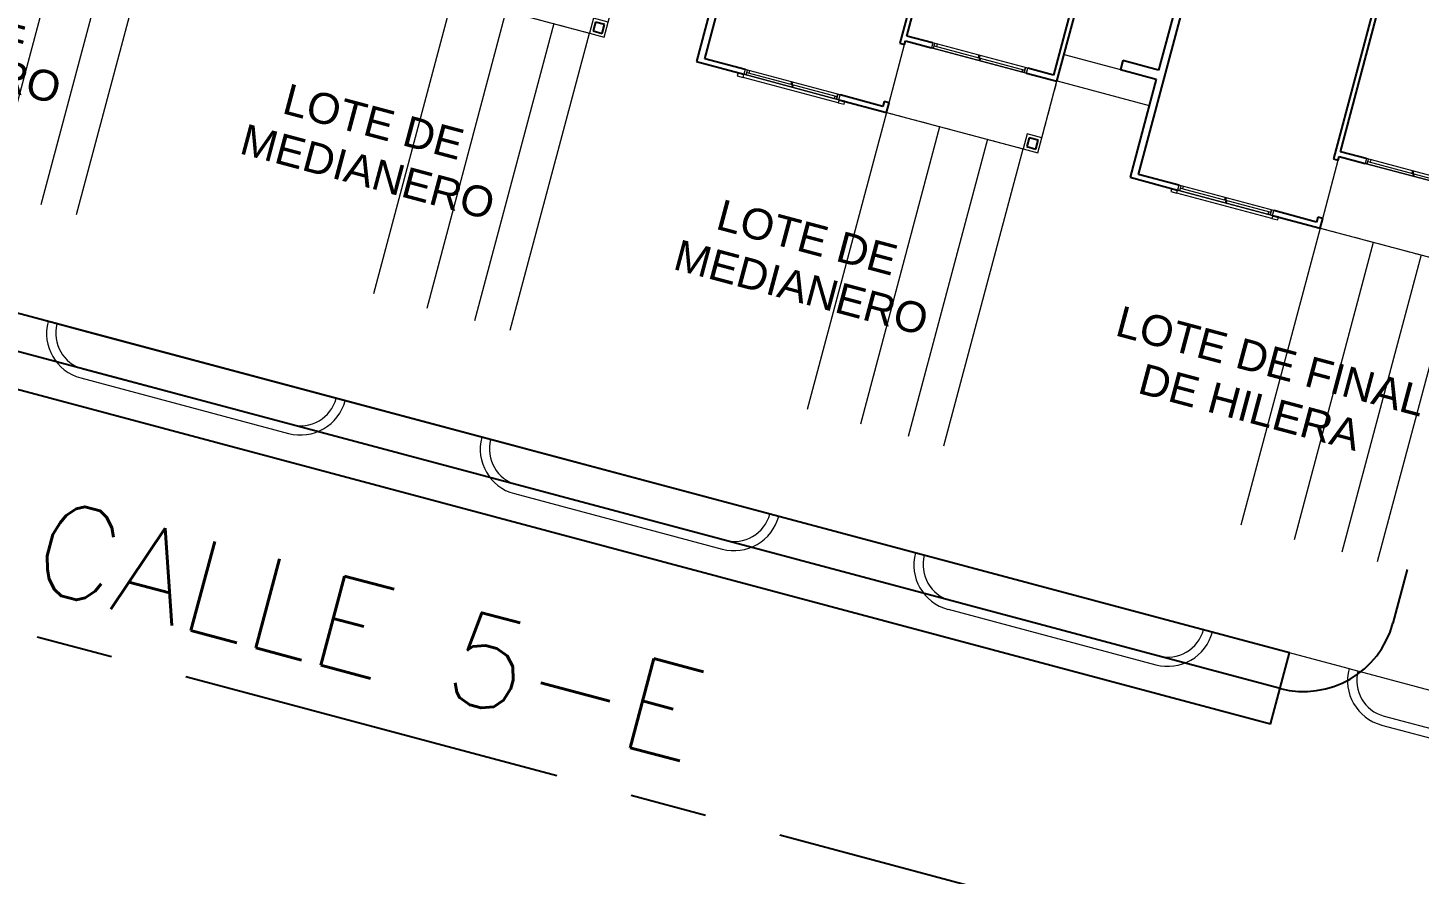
# Model space of a CAD drawing. Header units: metres. Extents: x 689715 to 690980, y 1005284 to 1006835.
# Drawn here: x 690656.59 to 690679.23, y 1005516.97 to 1005530.73 of the extents above; entities that cross this region are included whole.
import ezdxf

# ---------------------------------------------------------------- set-up
doc = ezdxf.new("R2010")
doc.units = ezdxf.units.M
doc.linetypes.add('CENTER', pattern=[2, 1.25, -0.25, 0.25, -0.25])
doc.linetypes.add('Dash', pattern=[0.006, 0.003, -0.003])
for name, color, linetype, lineweight in [('A-AREA', 250, 'Dash', 9), ('A-COLS', 52, 'Continuous', 9), ('A-FLOR', 250, 'Continuous', 9), ('A-GENM', 13, 'Continuous', 9), ('A-GLAZ', 151, 'Continuous', 9), ('A-WALL', 250, 'Continuous', 9), ('G-ANNO-TEXT', 2, 'Continuous', 9), ('X1$0$A-FLOR', 250, 'Continuous', 9), ('X2$0$A-FLOR', 250, 'Continuous', 9)]:
    doc.layers.add(name, color=color, linetype=linetype, lineweight=lineweight)
for name, color, linetype in [('A-BLDG', 7, 'Continuous'), ('C-CALLE-ACERA', 8, 'Continuous'), ('C-CALLES-NOMBRE', 2, 'Continuous'), ('CALLES-CENTRO', 2, 'CENTER')]:
    doc.layers.add(name, color=color, linetype=linetype)
doc.styles.add('ARIAL', font='arial.ttf')
doc.styles.add('ESTANDAR', font='romans.shx')

# ---------------------------------------------------------------- blocks, each defined once
blk = doc.blocks.new('FRESNO A')
at = {"layer": 'X1$0$A-FLOR', "color": 141}
for p, q in [((-1.25, -1.8), (7.8, -1.8)), ((-0.5, -2.4), (4, -2.4)), ((-0.5, -2.55), (4, -2.55))]:
    blk.add_line(p, q, dxfattribs=at)
blk = doc.blocks.new('Window-Sliding - VENTANA DE 1_60 X 1_20-675561-PLANO CLAVE')
at = {"layer": 'A-GLAZ'}
for p, q in [((0.8, 0.04), (-0.8, 0.04)), ((-0.8, 0.04), (-0.8, -0.043)), ((-0.8, 0.04), (0.8, 0.04)), ((-0.762, -0.043), (-0.762, 0.04)), ((-0.762, 0.04), (-0.762, -0.043)), ((-0.727, 0.04), (-0.727, -0.001)), ((-0.022, 0.04), (-0.022, -0.001)), ((0, -0.001), (0, 0.04)), ((0.762, 0.04), (0.762, -0.043)), ((0.8, -0.043), (0.8, 0.04)), ((-0.8, -0.043), (0.8, -0.043)), ((-0.8, -0.043), (0.8, -0.043)), ((-0.8, -0.043), (0.8, -0.043)), ((0.762, -0.001), (-0.762, -0.001)), ((0, -0.001), (0, -0.043)), ((0.023, -0.043), (0.023, -0.001)), ((0.727, -0.043), (0.727, -0.001))]:
    blk.add_line(p, q, dxfattribs=at)
blk = doc.blocks.new('M_MOLDURA SENCILLA PARA VENTANAS - Type 3-V2-PLANO CLAVE')
at = {"layer": 'A-GENM', "lineweight": 18}
for p, q in [((-0.675, 0.09), (-0.775, 0.09)), ((-0.775, 0.09), (-0.775, 0.04)), ((-0.775, 0.04), (-0.675, 0.04)), ((-0.675, 0.04), (-0.675, 0.09)), ((1.025, 0.09), (0.925, 0.09)), ((0.925, 0.09), (0.925, 0.04)), ((0.927, 0.04), (1.025, 0.04)), ((1.025, 0.04), (1.025, 0.09))]:
    blk.add_line(p, q, dxfattribs=at)
at = {"layer": 'A-GENM'}
blk.add_line((-0.675, 0.09), (0.925, 0.09), dxfattribs=at)
blk = doc.blocks.new('M_Rectangular Column - 25X25-664251-PLANO CLAVE')
at = {"layer": 'A-COLS'}
for p, q in [((0.125, 0.125), (-0.125, 0.125)), ((-0.125, 0.125), (-0.125, -0.125)), ((0.125, -0.125), (0.125, 0.125)), ((-0.125, -0.125), (0.125, -0.125))]:
    blk.add_line(p, q, dxfattribs=at)
blk = doc.blocks.new('FRESNO B')
at = {"layer": 'A-AREA', "color": 141}
for p, q in [((7.3, 5.25), (7.3, 6.204)), ((4.75, 5), (7.05, 5))]:
    blk.add_line(p, q, dxfattribs=at)
at = {"layer": 'A-COLS', "color": 141, "lineweight": 25}
for p, q in [((7.25, 5.2), (7.1, 5.2)), ((7.1, 5.2), (7.1, 5.05)), ((7.1, 5.05), (7.25, 5.05)), ((7.25, 5.05), (7.25, 5.2))]:
    blk.add_line(p, q, dxfattribs=at)
at = {"layer": 'A-FLOR', "color": 141}
for p, q in [((4.75, 6.14), (4.67, 6.14)), ((4.75, 5.162), (4.75, 6.14)), ((7.3, 5.25), (7.3, 6.204)), ((4.75, 5), (7.05, 5))]:
    blk.add_line(p, q, dxfattribs=at)
at = {"layer": 'A-WALL', "color": 141, "lineweight": 25}
for p, q in [((7.3, 6.204), (7.3, 12.53)), ((1.67, 5.08), (1.67, 10.08)), ((7.22, 9.687), (7.22, 6.284)), ((4.67, 9.167), (4.67, 6.142)), ((4.75, 6.284), (4.75, 9.167)), ((1.55, 6.65), (1.55, 5)), ((4.67, 6.142), (4.75, 6.142)), ((5.185, 6.284), (4.75, 6.284)), ((4.75, 6.204), (5.185, 6.204)), ((4.75, 6.142), (4.75, 6.204)), ((7.22, 6.284), (6.785, 6.284)), ((6.785, 6.204), (7.3, 6.204)), ((1.55, 5), (2.35, 5)), ((2.35, 5.08), (1.67, 5.08)), ((4.67, 5.08), (3.95, 5.08)), ((3.95, 5), (4.75, 5)), ((4.67, 5.162), (4.67, 5.08)), ((4.75, 5.162), (4.67, 5.162)), ((4.75, 5), (4.75, 5.162))]:
    blk.add_line(p, q, dxfattribs=at)
at = {"layer": 'X1$0$A-FLOR', "color": 141}
for p, q in [((0.5, -1.8), (7.8, -1.8)), ((0.5, -2.4), (4, -2.4)), ((0.5, -2.55), (4, -2.55))]:
    blk.add_line(p, q, dxfattribs=at)
for centre, radius, start, end in [((4, -1.8), 0.75, 270, 0), ((4, -1.8), 0.6, 270, 0), ((7.8, -1.8), 0.75, 180, 270), ((7.8, -1.8), 0.6, 180, 270)]:
    blk.add_arc(centre, radius, start, end, dxfattribs=at)
at = {"layer": 'X2$0$A-FLOR', "color": 141}
for p, q in [((4.75, 5), (4.75, 0)), ((5.65, 0), (5.65, 5)), ((6.45, 5), (6.45, 0)), ((7.05, 0), (7.05, 5))]:
    blk.add_line(p, q, dxfattribs=at)
at = {"layer": 'A-COLS', "color": 141}
blk.add_blockref('M_Rectangular Column - 25X25-664251-PLANO CLAVE', (7.175, 5.125), dxfattribs=at)
at = {"layer": 'A-GENM', "color": 141, "rotation": 180}
blk.add_blockref('M_MOLDURA SENCILLA PARA VENTANAS - Type 3-V2-PLANO CLAVE', (3.277, 5.04), dxfattribs=at)
at = {"layer": 'A-GLAZ', "color": 141, "rotation": 180}
for p in [(5.985, 6.244), (3.15, 5.04)]:
    blk.add_blockref('Window-Sliding - VENTANA DE 1_60 X 1_20-675561-PLANO CLAVE', p, dxfattribs=at)
at = {"layer": 'G-ANNO-TEXT', "color": 141, "char_height": 0.5, "attachment_point": 1, "style": 'ARIAL'}
for s, insert, width in [('LOTE DE ', (2.534, 2.954), 3.14262), ('MEDIANERO', (2.032, 2.143), 4.16877)]:
    blk.add_mtext(s, dxfattribs=dict(at, insert=insert, width=width))
blk = doc.blocks.new('M_MOLDURA SENCILLA PARA VENTANAS - Type 3-V3-PLANO CLAVE')
at = {"layer": 'A-GENM', "lineweight": 18}
for p, q in [((-0.675, 0.09), (-0.775, 0.09)), ((-0.775, 0.09), (-0.775, 0.04)), ((-0.775, 0.04), (-0.675, 0.04)), ((-0.675, 0.04), (-0.675, 0.09)), ((1.025, 0.09), (0.925, 0.09)), ((0.925, 0.09), (0.925, 0.04)), ((0.927, 0.04), (1.025, 0.04)), ((1.025, 0.04), (1.025, 0.09))]:
    blk.add_line(p, q, dxfattribs=at)
at = {"layer": 'A-GENM'}
blk.add_line((-0.675, 0.09), (0.925, 0.09), dxfattribs=at)
blk = doc.blocks.new('FRESNO C')
at = {"layer": 'A-AREA', "color": 141}
blk.add_line((4.75, 5), (7.05, 5), dxfattribs=at)
at = {"layer": 'A-FLOR', "color": 141}
for p, q in [((0, 6.654), (0.95, 6.654)), ((0, 6.208), (1.55, 6.208)), ((4.75, 5.162), (4.75, 6.142)), ((4.75, 5), (7.05, 5))]:
    blk.add_line(p, q, dxfattribs=at)
at = {"layer": 'A-WALL', "color": 141, "lineweight": 25}
for p, q in [((1.55, 10), (1.55, 6.804)), ((1.67, 5.08), (1.67, 10.08)), ((4.67, 9.167), (4.67, 6.142)), ((4.75, 6.284), (4.75, 9.167)), ((1.55, 6.804), (0.95, 6.804)), ((0.95, 6.804), (0.95, 6.654)), ((0.95, 6.654), (1.55, 6.654)), ((1.55, 6.654), (1.55, 5)), ((4.67, 6.142), (4.75, 6.142)), ((5.185, 6.284), (4.75, 6.284)), ((4.75, 6.204), (5.185, 6.204)), ((4.75, 6.142), (4.75, 6.204)), ((1.55, 5), (2.35, 5)), ((2.35, 5.08), (1.67, 5.08)), ((4.67, 5.08), (3.95, 5.08)), ((3.95, 5), (4.75, 5)), ((4.67, 5.162), (4.67, 5.08)), ((4.75, 5.162), (4.67, 5.162)), ((4.75, 5), (4.75, 5.162))]:
    blk.add_line(p, q, dxfattribs=at)
at = {"layer": 'X1$0$A-FLOR', "color": 141}
for p, q in [((4.75, 5), (4.75, 0)), ((5.65, 0), (5.65, 5)), ((6.45, 5), (6.45, 0)), ((7.05, 0), (7.05, 5)), ((0.5, -1.8), (7.05, -1.8)), ((0.5, -2.4), (4, -2.4)), ((0.5, -2.55), (4, -2.55))]:
    blk.add_line(p, q, dxfattribs=at)
for centre, radius, start, end in [((4, -1.8), 0.75, 270, 0), ((4, -1.8), 0.6, 270, 0), ((7.8, -1.8), 0.75, 180, 270), ((7.8, -1.8), 0.6, 180, 270)]:
    blk.add_arc(centre, radius, start, end, dxfattribs=at)
at = {"layer": 'A-GENM', "color": 141, "rotation": 180}
blk.add_blockref('M_MOLDURA SENCILLA PARA VENTANAS - Type 3-V3-PLANO CLAVE', (3.277, 5.04), dxfattribs=at)
at = {"layer": 'A-GLAZ', "color": 141, "rotation": 180}
for p in [(5.985, 6.244), (3.15, 5.04)]:
    blk.add_blockref('Window-Sliding - VENTANA DE 1_60 X 1_20-675561-PLANO CLAVE', p, dxfattribs=at)
at = {"layer": 'G-ANNO-TEXT', "color": 141, "char_height": 0.5, "attachment_point": 1, "style": 'ARIAL'}
for s, insert, width in [('LOTE DE FINAL ', (1.957, 2.954), 5.29114), ('DE HILERA', (2.552, 2.143), 3.6557)]:
    blk.add_mtext(s, dxfattribs=dict(at, insert=insert, width=width))

msp = doc.modelspace()

# ---------------------------------------------------------------- linework, layer by layer
at = {"layer": 'C-CALLE-ACERA', "linetype": 'Continuous', "ltscale": 5}
for p, q in [((690677.118, 1005520.569), (690621.801, 1005535.322)), ((690676.963, 1005519.989), (690621.647, 1005534.742)), ((690676.808, 1005519.409), (690621.492, 1005534.163)), ((690679.031, 1005521.921), (690678.799, 1005521.052))]:
    msp.add_line(p, q, dxfattribs=at)
at = {"layer": 'C-CALLE-ACERA', "linetype": 'Continuous', "ltscale": 5, "flags": 128}
msp.add_lwpolyline([(690676.808, 1005519.409), (690677.118, 1005520.569)], dxfattribs=at)
at = {"layer": 'C-CALLE-ACERA', "linetype": 'Continuous', "ltscale": 5}
msp.add_arc((690677.349, 1005521.438), 1.5, 255.066, 345.066, dxfattribs=at)
at = {"layer": 'CALLES-CENTRO', "linetype": 'CENTER', "ltscale": 5, "flags": 128}
msp.add_lwpolyline([(690620.513, 1005530.491), (690746.267, 1005496.951), (690856.664, 1005467.506)], dxfattribs=at)

# ---------------------------------------------------------------- block references
at = {"layer": 'A-BLDG'}
for name, p, rotation in [('FRESNO B', (690650.575, 1005529.511), 345.0663971945302), ('FRESNO B', (690657.629, 1005527.629), 345.0663971945302), ('FRESNO B', (690664.682, 1005525.748), 345.0663971945302), ('FRESNO C', (690671.736, 1005523.867), 345.066691336882), ('FRESNO A', (690679.755, 1005521.728), 345.066691336882)]:
    msp.add_blockref(name, p, dxfattribs=dict(at, rotation=rotation))

# ---------------------------------------------------------------- texts
at = {"layer": 'C-CALLES-NOMBRE', "insert": (690662.142, 1005520.934), "char_height": 1.5, "attachment_point": 5, "rotation": 345.066, "style": 'ESTANDAR'}
msp.add_mtext('\\A1;CALLE 5-E', dxfattribs=at)

doc.saveas('drawing.dxf')
